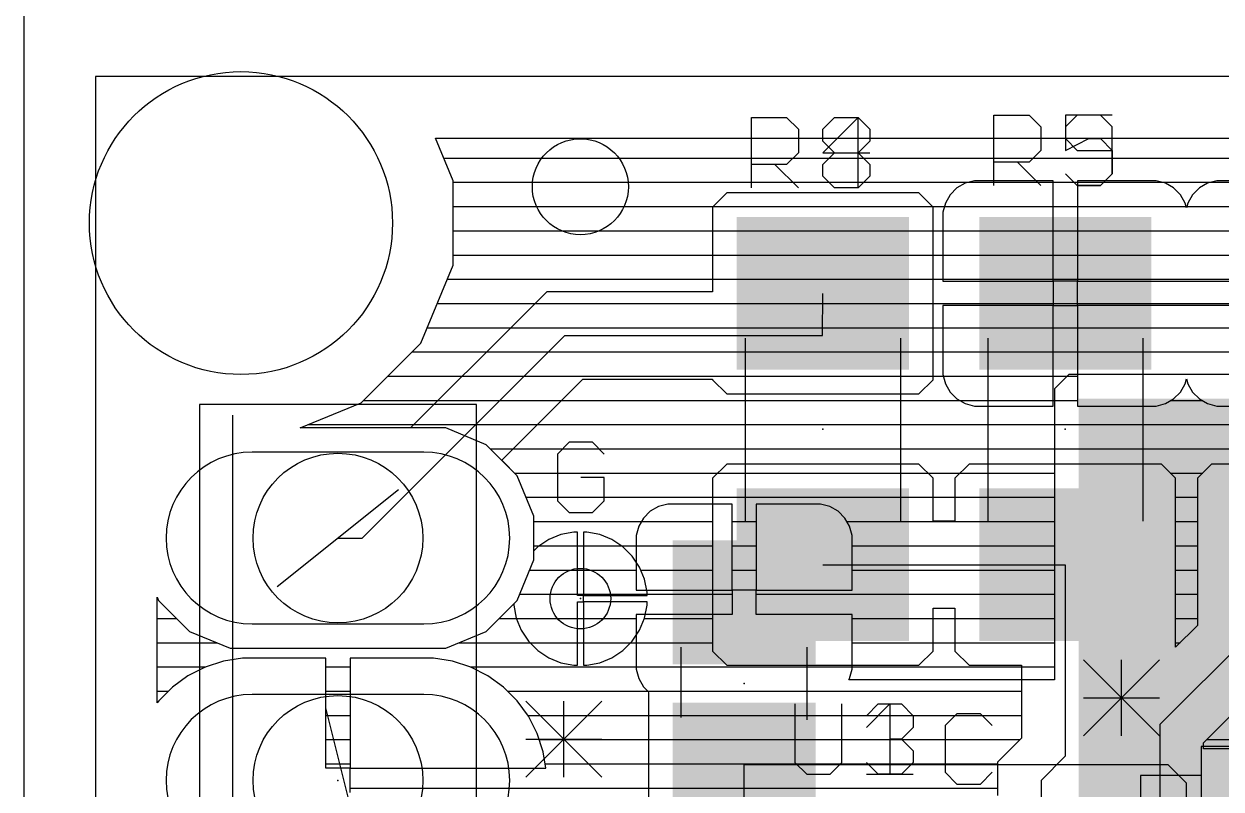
# Model space of a CAD drawing. Extents: x 0 to 50.7, y 0 to 50.
# Drawn here: x 0 to 12.54, y 24.63 to 32.65 of the extents above; entities that cross this region are included whole.
import ezdxf

# ---------------------------------------------------------------- set-up
doc = ezdxf.new("R2010")
doc.units = 0
for name, color, linetype in [('1', 14, 'CONTINUOUS'), ('125', 2, 'CONTINUOUS'), ('16', 174, 'CONTINUOUS'), ('17', 94, 'CONTINUOUS'), ('18', 94, 'CONTINUOUS'), ('19', 54, 'CONTINUOUS'), ('20', 178, 'CONTINUOUS'), ('21', 251, 'CONTINUOUS'), ('23', 178, 'CONTINUOUS'), ('24', 178, 'CONTINUOUS'), ('25', 251, 'CONTINUOUS'), ('51', 251, 'CONTINUOUS'), ('52', 251, 'CONTINUOUS')]:
    doc.layers.add(name, color=color, linetype=linetype)

# ---------------------------------------------------------------- blocks, each defined once
blk = doc.blocks.new('RECT')
blk.add_solid([(-0.5, -0.5), (0.5, -0.5), (-0.5, 0.5), (0.5, 0.5)])
blk = doc.blocks.new('PIE')
blk.add_circle((0, 0), 0.5)
blk = doc.blocks.new('LONGP100')
blk.add_lwpolyline([(-0.5, -0.5), (0.5, -0.5, 1), (0.5, 0.5), (-0.5, 0.5, 1)], format="xyb", close=True)
blk = doc.blocks.new('ROUNDV')
blk.add_circle((0, 0), 0.5)

msp = doc.modelspace()

# ---------------------------------------------------------------- linework, layer by layer
at = {"layer": '1'}
for p, q in [((4.4961, 31.0029), (4.3104, 31.4511)), ((4.3104, 31.4511), (30.1019, 31.4511)), ((4.3971, 31.242), (30.1019, 31.242)), ((4.4961, 30.1187), (4.4961, 31.0029)), ((4.4961, 30.988), (9.8953, 30.988)), ((9.861, 30.9788), (9.7742, 30.9287)), ((9.9579, 31.0048), (9.861, 30.9788)), ((10.7826, 31.0048), (9.9579, 31.0048)), ((10.7826, 29.9508), (10.7826, 31.0048)), ((10.7826, 30.988), (11.0366, 30.988)), ((11.8613, 31.0048), (11.0366, 31.0048)), ((11.0366, 31.0048), (11.0366, 29.9508)), ((11.9582, 30.9788), (11.8613, 31.0048)), ((11.9239, 30.988), (12.4353, 30.988)), ((12.045, 30.9287), (11.9582, 30.9788)), ((12.401, 30.9788), (12.3142, 30.9287)), ((12.4979, 31.0048), (12.401, 30.9788)), ((13.3226, 31.0048), (12.4979, 31.0048)), ((7.3629, 30.8778), (7.2141, 30.729)), ((9.3763, 30.8778), (7.3629, 30.8778)), ((9.5251, 30.729), (9.3763, 30.8778)), ((9.7032, 30.8577), (9.6531, 30.7709)), ((9.7742, 30.9287), (9.7032, 30.8577)), ((12.116, 30.8577), (12.045, 30.9287)), ((12.1661, 30.7709), (12.116, 30.8577)), ((12.2432, 30.8577), (12.1931, 30.7709)), ((12.3142, 30.9287), (12.2432, 30.8577)), ((4.4961, 30.734), (7.2191, 30.734)), ((7.2141, 30.729), (7.2141, 29.84)), ((9.5201, 30.734), (9.6432, 30.734)), ((9.5251, 28.9186), (9.5251, 30.729)), ((9.6531, 30.7709), (9.6271, 30.674)), ((10.7826, 30.734), (11.0366, 30.734)), ((12.1796, 30.7206), (12.1661, 30.7709)), ((12.176, 30.734), (12.1832, 30.734)), ((12.1931, 30.7709), (12.1796, 30.7206)), ((9.6271, 30.674), (9.6271, 29.9508)), ((4.4961, 30.48), (7.2141, 30.48)), ((9.5251, 30.48), (9.6271, 30.48)), ((10.7826, 30.48), (11.0366, 30.48)), ((4.4961, 30.226), (7.2141, 30.226)), ((9.5251, 30.226), (9.6271, 30.226)), ((10.7826, 30.226), (11.0366, 30.226)), ((4.1577, 29.3019), (4.4961, 30.1187)), ((4.4353, 29.972), (7.2141, 29.972)), ((9.5251, 29.972), (9.6271, 29.972)), ((9.6271, 29.9508), (10.7826, 29.9508)), ((10.7826, 29.972), (11.0366, 29.972)), ((11.0366, 29.9508), (10.7826, 29.9508)), ((10.7826, 29.9508), (10.7826, 29.6968)), ((11.0366, 29.6968), (11.0366, 29.9508)), ((11.0366, 29.9508), (13.3226, 29.9508)), ((5.4782, 29.84), (5.2104, 29.5722)), ((7.2141, 29.84), (5.4782, 29.84)), ((8.3676, 29.3828), (8.3696, 29.8238)), ((4.3301, 29.718), (5.3562, 29.718)), ((9.5251, 29.718), (10.7826, 29.718)), ((10.7826, 29.6968), (9.6271, 29.6968)), ((9.6271, 29.6968), (9.6271, 28.9736)), ((10.7826, 28.6428), (10.7826, 29.6968)), ((10.7826, 29.6968), (11.0366, 29.6968)), ((11.0366, 29.718), (13.3226, 29.718)), ((12.1671, 29.6968), (11.0366, 29.6968)), ((11.0366, 29.6968), (11.0366, 28.6428)), ((13.3226, 29.6968), (12.1671, 29.6968)), ((5.2104, 29.5722), (4.051, 28.4128)), ((3.5436, 27.2588), (5.6676, 29.3828)), ((4.2249, 29.464), (5.1022, 29.464)), ((5.6676, 29.3828), (8.3676, 29.3828)), ((9.5251, 29.464), (9.6271, 29.464)), ((10.7826, 29.464), (11.0366, 29.464)), ((3.5325, 28.6767), (4.1577, 29.3019)), ((4.0659, 29.21), (4.8482, 29.21)), ((9.5251, 29.21), (9.6271, 29.21)), ((10.7826, 29.21), (11.0366, 29.21)), ((9.6271, 28.9736), (9.6531, 28.8767)), ((3.8119, 28.956), (4.5942, 28.956)), ((5.0059, 28.0745), (5.857, 28.9256)), ((5.857, 28.9256), (7.2141, 28.9256)), ((7.2141, 28.9256), (7.2141, 28.9186)), ((7.2141, 28.9186), (7.3629, 28.7698)), ((9.3763, 28.7698), (9.5251, 28.9186)), ((9.5251, 28.956), (9.6318, 28.956)), ((9.6531, 28.8767), (9.7032, 28.7899)), ((10.7826, 28.956), (11.0366, 28.956)), ((12.116, 28.7899), (12.1661, 28.8767)), ((12.1661, 28.8767), (12.1796, 28.927)), ((12.1796, 28.927), (12.1931, 28.8767)), ((12.1931, 28.8767), (12.2432, 28.7899)), ((7.3629, 28.7698), (9.3763, 28.7698)), ((9.7032, 28.7899), (9.7742, 28.7189)), ((12.045, 28.7189), (12.116, 28.7899)), ((12.2432, 28.7899), (12.3142, 28.7189)), ((2.8955, 28.4128), (3.5325, 28.6767)), ((3.5579, 28.702), (4.3402, 28.702)), ((5.6334, 28.702), (9.8035, 28.702)), ((9.7742, 28.7189), (9.861, 28.6688)), ((9.861, 28.6688), (9.9579, 28.6428)), ((9.9579, 28.6428), (10.7826, 28.6428)), ((10.7826, 28.702), (11.0366, 28.702)), ((11.0366, 28.6428), (11.8613, 28.6428)), ((11.8613, 28.6428), (11.9582, 28.6688)), ((11.9582, 28.6688), (12.045, 28.7189)), ((12.0157, 28.702), (12.3435, 28.702)), ((12.3142, 28.7189), (12.401, 28.6688)), ((12.401, 28.6688), (12.4979, 28.6428)), ((12.4979, 28.6428), (13.3226, 28.6428)), ((4.051, 28.4128), (2.8955, 28.4128)), ((2.9805, 28.448), (4.0862, 28.448)), ((5.3794, 28.448), (16.9806, 28.448)), ((5.1254, 28.194), (15.9266, 28.194)), ((5.1679, 27.9125), (5.0059, 28.0745)), ((7.3629, 28.0338), (7.2141, 27.885)), ((9.3763, 28.0338), (7.3629, 28.0338)), ((9.5251, 27.885), (9.3763, 28.0338)), ((9.9029, 28.0338), (9.7541, 27.885)), ((11.9163, 28.0338), (9.9029, 28.0338)), ((12.0651, 27.885), (11.9163, 28.0338)), ((12.4429, 28.0338), (12.2941, 27.885)), ((14.4563, 28.0338), (12.4429, 28.0338)), ((5.1404, 27.94), (7.2691, 27.94)), ((5.3436, 27.4883), (5.1679, 27.9125)), ((7.2141, 27.885), (7.2141, 26.0746)), ((9.4701, 27.94), (9.8091, 27.94)), ((9.5251, 27.437), (9.5251, 27.885)), ((9.7541, 27.885), (9.7541, 27.437)), ((12.0101, 27.94), (12.3491, 27.94)), ((12.0651, 26.1145), (12.0651, 27.885)), ((12.2941, 27.885), (12.2941, 26.3435)), ((5.2617, 27.686), (7.2141, 27.686)), ((9.5251, 27.686), (9.7541, 27.686)), ((12.0651, 27.686), (12.2941, 27.686)), ((5.3436, 27.1256), (5.3436, 27.4883)), ((5.3436, 27.432), (7.2141, 27.432)), ((9.7541, 27.437), (9.5251, 27.437)), ((12.0651, 27.432), (12.2941, 27.432)), ((3.2896, 27.2588), (3.5436, 27.2588)), ((5.4987, 27.2428), (5.3843, 27.1664)), ((5.6259, 27.2955), (5.4987, 27.2428)), ((5.7608, 27.3223), (5.6259, 27.2955)), ((5.7978, 27.3223), (5.7608, 27.3223)), ((5.7978, 26.6556), (5.7978, 27.3223)), ((5.8984, 27.3223), (5.8613, 27.3223)), ((5.8613, 27.3223), (5.8613, 26.6556)), ((6.0333, 27.2955), (5.8984, 27.3223)), ((6.1605, 27.2428), (6.0333, 27.2955)), ((6.2749, 27.1664), (6.1605, 27.2428)), ((5.3436, 27.178), (5.4018, 27.178)), ((5.3843, 27.1664), (5.3436, 27.1256)), ((5.7978, 27.178), (5.8613, 27.178)), ((6.2574, 27.178), (7.2141, 27.178)), ((6.3722, 27.0691), (6.2749, 27.1664)), ((12.0651, 27.178), (12.2941, 27.178)), ((6.4486, 26.9547), (6.3722, 27.0691)), ((8.3696, 26.9798), (10.9096, 26.9798)), ((10.9096, 26.9798), (10.9096, 24.9728)), ((5.7978, 26.924), (5.8613, 26.924)), ((6.5013, 26.8275), (6.4486, 26.9547)), ((6.4613, 26.924), (7.2141, 26.924)), ((13.4496, 26.8524), (11.9002, 25.303)), ((12.0651, 26.924), (12.2941, 26.924)), ((6.5281, 26.6926), (6.5013, 26.8275)), ((1.3973, 25.5324), (1.3973, 26.6389)), ((1.3973, 26.6389), (1.4113, 26.6051)), ((1.4113, 26.6051), (1.7359, 26.2805)), ((5.7978, 26.67), (5.8613, 26.67)), ((5.8613, 26.6556), (5.7978, 26.6556)), ((5.7978, 25.9253), (5.7978, 26.592)), ((5.7978, 26.592), (5.8613, 26.592)), ((5.8613, 26.592), (5.8613, 25.9253)), ((5.8614, 26.592), (5.8614, 26.6556)), ((5.8614, 26.6556), (6.5281, 26.6556)), ((6.5281, 26.592), (5.8614, 26.592)), ((6.5281, 26.6556), (6.5281, 26.6926)), ((6.5281, 26.67), (7.2141, 26.67)), ((6.5281, 26.555), (6.5281, 26.592)), ((12.0651, 26.67), (12.2941, 26.67)), ((4.8433, 26.2805), (5.1311, 26.5683)), ((5.1311, 26.5683), (5.1311, 26.555)), ((5.1311, 26.555), (5.1579, 26.4201)), ((6.5013, 26.4201), (6.5281, 26.555)), ((9.5251, 26.0746), (9.5251, 26.5226)), ((9.5251, 26.5226), (9.7541, 26.5226)), ((9.7541, 26.5226), (9.7541, 26.0746)), ((1.3973, 26.416), (1.6004, 26.416)), ((4.9788, 26.416), (5.1596, 26.416)), ((5.1579, 26.4201), (5.2106, 26.2929)), ((5.7978, 26.416), (5.8613, 26.416)), ((6.4486, 26.2929), (6.5013, 26.4201)), ((6.4996, 26.416), (7.2141, 26.416)), ((9.5251, 26.416), (9.7541, 26.416)), ((12.0651, 26.416), (12.2941, 26.416)), ((12.2941, 26.3435), (12.0651, 26.1145)), ((1.7359, 26.2805), (2.1601, 26.1048)), ((4.4191, 26.1048), (4.8433, 26.2805)), ((5.2106, 26.2929), (5.287, 26.1785)), ((6.3722, 26.1785), (6.4486, 26.2929)), ((1.3973, 26.162), (2.022, 26.162)), ((2.1601, 26.1048), (4.4191, 26.1048)), ((4.5572, 26.162), (5.3036, 26.162)), ((5.287, 26.1785), (5.3843, 26.0812)), ((5.7978, 26.162), (5.8613, 26.162)), ((6.2749, 26.0812), (6.3722, 26.1785)), ((6.3556, 26.162), (7.2141, 26.162)), ((9.5251, 26.162), (9.7541, 26.162)), ((12.0651, 26.162), (12.1126, 26.162)), ((2.0896, 25.9683), (1.8979, 25.9059)), ((2.2888, 25.9998), (2.0896, 25.9683)), ((3.1626, 25.9998), (2.2888, 25.9998)), ((3.1626, 24.8458), (3.1626, 25.9998)), ((4.2904, 25.9998), (3.4166, 25.9998)), ((3.4166, 25.9998), (3.4166, 24.8458)), ((4.4896, 25.9683), (4.2904, 25.9998)), ((4.6813, 25.9059), (4.4896, 25.9683)), ((5.3843, 26.0812), (5.4987, 26.0048)), ((5.4987, 26.0048), (5.6259, 25.9521)), ((6.0333, 25.9521), (6.1605, 26.0048)), ((6.1605, 26.0048), (6.2749, 26.0812)), ((7.2141, 26.0746), (7.3629, 25.9258)), ((9.3763, 25.9258), (9.5251, 26.0746)), ((9.7541, 26.0746), (9.9029, 25.9258)), ((1.3973, 25.908), (1.9042, 25.908)), ((1.8979, 25.9059), (1.7182, 25.8144)), ((3.1626, 25.908), (3.4166, 25.908)), ((4.675, 25.908), (10.4524, 25.908)), ((4.861, 25.8144), (4.6813, 25.9059)), ((5.6259, 25.9521), (5.7608, 25.9253)), ((5.7608, 25.9253), (5.7978, 25.9253)), ((5.8613, 25.9253), (5.8984, 25.9253)), ((5.8984, 25.9253), (6.0333, 25.9521)), ((7.3629, 25.9258), (9.3763, 25.9258)), ((9.9029, 25.9258), (10.4524, 25.9258)), ((10.4524, 25.9258), (10.4524, 25.1622)), ((12.3574, 25.1136), (13.1696, 25.9258)), ((1.7182, 25.8144), (1.5551, 25.6959)), ((5.0241, 25.6959), (4.861, 25.8144)), ((1.3973, 25.654), (1.5132, 25.654)), ((1.5551, 25.6959), (1.4125, 25.5533)), ((3.1626, 25.654), (3.4166, 25.654)), ((5.1667, 25.5533), (5.0241, 25.6959)), ((5.066, 25.654), (10.4524, 25.654)), ((1.4125, 25.5533), (1.3973, 25.5324)), ((5.2852, 25.3902), (5.1667, 25.5533)), ((3.1626, 25.4), (3.4166, 25.4)), ((5.2781, 25.4), (10.4524, 25.4)), ((5.3767, 25.2105), (5.2852, 25.3902)), ((5.4391, 25.0188), (5.3767, 25.2105)), ((11.9002, 25.303), (11.9002, 24.5156)), ((3.1626, 25.146), (3.4166, 25.146)), ((5.3977, 25.146), (10.4362, 25.146)), ((10.4524, 25.1622), (10.1984, 24.9082)), ((12.3574, 25.049), (12.3574, 25.1136)), ((12.3898, 25.146), (16.0536, 25.146)), ((5.4665, 24.8458), (5.4391, 25.0188)), ((10.9096, 24.9728), (10.6556, 24.7188)), ((12.6404, 25.049), (12.3574, 25.049)), ((3.1626, 24.892), (3.4166, 24.892)), ((3.4166, 24.8458), (3.1626, 24.8458)), ((3.4166, 24.5918), (3.4166, 24.8458)), ((3.4166, 24.8458), (5.4665, 24.8458)), ((5.4591, 24.892), (10.1984, 24.892)), ((10.1984, 24.9082), (10.1984, 24.5618)), ((10.6556, 24.7188), (10.6556, 24.2108)), ((3.4166, 24.638), (10.1984, 24.638))]:
    msp.add_line(p, q, dxfattribs=at)
at = {"layer": '125'}
for p, q in [((7.6221, 30.9291), (7.6221, 31.6663)), ((7.6221, 31.6663), (7.9907, 31.6663)), ((7.9907, 31.6663), (8.1136, 31.5435)), ((8.7391, 31.6663), (8.3705, 31.2977)), ((8.7391, 30.9291), (8.7391, 31.6663)), ((10.1621, 30.9545), (10.1621, 31.6917)), ((10.1621, 31.6917), (10.5307, 31.6917)), ((10.5307, 31.6917), (10.6536, 31.5689)), ((11.402, 31.6917), (10.9105, 31.6917)), ((10.9105, 31.6917), (10.9105, 31.3231)), ((8.1136, 31.5435), (8.1136, 31.2977)), ((10.6536, 31.5689), (10.6536, 31.3231)), ((10.9105, 31.3231), (11.1562, 31.446)), ((11.1562, 31.446), (11.2791, 31.446)), ((11.2791, 31.446), (11.402, 31.3231)), ((8.1136, 31.2977), (7.9907, 31.1748)), ((8.3705, 31.2977), (8.862, 31.2977)), ((10.6536, 31.3231), (10.5307, 31.2002)), ((11.402, 31.3231), (11.402, 31.0774)), ((7.9907, 31.1748), (7.6221, 31.1748)), ((7.8678, 31.1748), (8.1136, 30.9291)), ((10.5307, 31.2002), (10.1621, 31.2002)), ((10.4078, 31.2002), (10.6536, 30.9545)), ((11.0334, 30.9545), (10.9105, 31.0774)), ((11.402, 31.0774), (11.2791, 30.9545)), ((11.2791, 30.9545), (11.0334, 30.9545)), ((8.0775, 25.5195), (8.0775, 24.9052)), ((8.569, 24.9052), (8.569, 25.5195)), ((8.8259, 25.2738), (9.0717, 25.5195)), ((9.0717, 25.5195), (9.0717, 24.7823)), ((8.0775, 24.9052), (8.2004, 24.7823)), ((8.4461, 24.7823), (8.569, 24.9052)), ((8.2004, 24.7823), (8.4461, 24.7823)), ((8.8259, 24.7823), (9.3174, 24.7823))]:
    msp.add_line(p, q, dxfattribs=at)
at = {"layer": '16'}
for p, q in [((4.4961, 31.0029), (4.3104, 31.4511)), ((4.3104, 31.4511), (30.1019, 31.4511)), ((4.3971, 31.242), (30.1019, 31.242)), ((4.4961, 30.1187), (4.4961, 31.0029)), ((4.4961, 30.988), (30.1019, 30.988)), ((4.4961, 30.734), (30.1019, 30.734)), ((4.4961, 30.48), (30.1019, 30.48)), ((4.4961, 30.226), (30.1019, 30.226)), ((4.1577, 29.3019), (4.4961, 30.1187)), ((4.4353, 29.972), (30.1019, 29.972)), ((4.3301, 29.718), (30.1019, 29.718)), ((4.2249, 29.464), (25.8228, 29.464)), ((3.5325, 28.6767), (4.1577, 29.3019)), ((4.0659, 29.21), (25.5688, 29.21)), ((10.9464, 28.9728), (10.7976, 28.824)), ((13.3568, 28.9728), (10.9464, 28.9728)), ((3.8119, 28.956), (10.9296, 28.956)), ((10.7976, 28.824), (10.7976, 25.7738)), ((2.8955, 28.4128), (3.5325, 28.6767)), ((3.5579, 28.702), (10.7976, 28.702)), ((4.4191, 28.4128), (2.8955, 28.4128)), ((2.9805, 28.448), (10.7976, 28.448)), ((4.8433, 28.2371), (4.4191, 28.4128)), ((5.1679, 27.9125), (4.8433, 28.2371)), ((4.8864, 28.194), (10.7976, 28.194)), ((5.1404, 27.94), (10.7976, 27.94)), ((5.3436, 27.4883), (5.1679, 27.9125)), ((5.2617, 27.686), (10.7976, 27.686)), ((6.7454, 27.6158), (6.6485, 27.5898)), ((7.4186, 27.6158), (6.7454, 27.6158)), ((7.4186, 26.7118), (7.4186, 27.6158)), ((8.3458, 27.6158), (7.6726, 27.6158)), ((7.6726, 27.6158), (7.6726, 26.7118)), ((8.4427, 27.5898), (8.3458, 27.6158)), ((5.3436, 27.0293), (5.3436, 27.4883)), ((6.4907, 27.4687), (6.4406, 27.3819)), ((6.5617, 27.5397), (6.4907, 27.4687)), ((6.6485, 27.5898), (6.5617, 27.5397)), ((8.5295, 27.5397), (8.4427, 27.5898)), ((8.6005, 27.4687), (8.5295, 27.5397)), ((8.6506, 27.3819), (8.6005, 27.4687)), ((5.3436, 27.432), (6.4695, 27.432)), ((6.4406, 27.3819), (6.4146, 27.285)), ((7.4186, 27.432), (7.6726, 27.432)), ((8.6217, 27.432), (10.7976, 27.432)), ((8.6766, 27.285), (8.6506, 27.3819)), ((6.4146, 27.285), (6.4146, 26.7118)), ((8.6766, 26.7118), (8.6766, 27.285)), ((5.3436, 27.178), (6.4146, 27.178)), ((7.4186, 27.178), (7.6726, 27.178)), ((8.6766, 27.178), (10.7976, 27.178)), ((5.1679, 26.6051), (5.3436, 27.0293)), ((5.3, 26.924), (6.4146, 26.924)), ((7.4186, 26.924), (7.6726, 26.924)), ((8.6766, 26.924), (10.7976, 26.924)), ((1.3973, 25.5324), (1.3973, 26.6389)), ((1.3973, 26.6389), (1.4113, 26.6051)), ((1.4113, 26.6051), (1.7359, 26.2805)), ((4.8433, 26.2805), (5.1679, 26.6051)), ((5.1948, 26.67), (7.4186, 26.67)), ((6.4146, 26.7118), (7.4186, 26.7118)), ((7.6726, 26.7118), (7.4186, 26.7118)), ((7.4186, 26.7118), (7.4186, 26.4578)), ((7.6726, 26.4578), (7.6726, 26.7118)), ((7.6726, 26.7118), (8.6766, 26.7118)), ((7.6726, 26.67), (10.7976, 26.67)), ((1.3973, 26.416), (1.6004, 26.416)), ((4.9788, 26.416), (6.4146, 26.416)), ((7.4186, 26.4578), (6.4146, 26.4578)), ((6.4146, 26.4578), (6.4146, 25.8846)), ((8.6766, 26.4578), (7.6726, 26.4578)), ((8.6766, 25.8846), (8.6766, 26.4578)), ((8.6766, 26.416), (10.7976, 26.416)), ((1.7359, 26.2805), (2.1601, 26.1048)), ((4.4191, 26.1048), (4.8433, 26.2805)), ((1.3973, 26.162), (2.022, 26.162)), ((2.1601, 26.1048), (4.4191, 26.1048)), ((4.5572, 26.162), (6.4146, 26.162)), ((8.6766, 26.162), (10.7976, 26.162)), ((2.0896, 25.9683), (1.8979, 25.9059)), ((2.2888, 25.9998), (2.0896, 25.9683)), ((3.1626, 25.9998), (2.2888, 25.9998)), ((3.1626, 24.8458), (3.1626, 25.9998)), ((4.2904, 25.9998), (3.4166, 25.9998)), ((3.4166, 25.9998), (3.4166, 24.8458)), ((4.4896, 25.9683), (4.2904, 25.9998)), ((4.6813, 25.9059), (4.4896, 25.9683)), ((1.3973, 25.908), (1.9042, 25.908)), ((1.8979, 25.9059), (1.7182, 25.8144)), ((3.1626, 25.908), (3.4166, 25.908)), ((4.675, 25.908), (6.4146, 25.908)), ((4.861, 25.8144), (4.6813, 25.9059)), ((6.4146, 25.8846), (6.4406, 25.7877)), ((8.6506, 25.7877), (8.6766, 25.8846)), ((8.6766, 25.908), (10.7976, 25.908)), ((1.7182, 25.8144), (1.5551, 25.6959)), ((5.0241, 25.6959), (4.861, 25.8144)), ((6.4406, 25.7877), (6.4907, 25.7009)), ((8.6426, 25.7738), (8.6506, 25.7877)), ((10.7976, 25.7738), (8.6426, 25.7738)), ((1.3973, 25.654), (1.5132, 25.654)), ((1.5551, 25.6959), (1.4125, 25.5533)), ((3.1626, 25.654), (3.4166, 25.654)), ((5.1667, 25.5533), (5.0241, 25.6959)), ((5.066, 25.654), (6.5376, 25.654)), ((6.4907, 25.7009), (6.5466, 25.645)), ((6.5466, 25.645), (6.5416, 25.64)), ((6.5416, 25.64), (6.5416, 24.1296)), ((1.4125, 25.5533), (1.3973, 25.5324)), ((5.2852, 25.3902), (5.1667, 25.5533)), ((3.1626, 25.4), (3.4166, 25.4)), ((5.2781, 25.4), (6.5416, 25.4)), ((5.3767, 25.2105), (5.2852, 25.3902)), ((5.4391, 25.0188), (5.3767, 25.2105)), ((3.1626, 25.146), (3.4166, 25.146)), ((5.3977, 25.146), (6.5416, 25.146)), ((5.4665, 24.8458), (5.4391, 25.0188)), ((3.1626, 24.892), (3.4166, 24.892)), ((3.4166, 24.8458), (3.1626, 24.8458)), ((3.4166, 24.5918), (3.4166, 24.8458)), ((3.4166, 24.8458), (5.4665, 24.8458)), ((5.4591, 24.892), (6.5416, 24.892)), ((7.5456, 24.8848), (11.9856, 24.8848)), ((11.9856, 24.8848), (12.1516, 24.7188)), ((12.1796, 24.6908), (12.1516, 24.7188)), ((3.4166, 24.638), (6.5416, 24.638)), ((12.1796, 19.8928), (12.1796, 24.6908))]:
    msp.add_line(p, q, dxfattribs=at)
at = {"layer": '19'}
msp.add_line((7.5456, 22.3308), (7.5456, 24.8848), dxfattribs=at)
at = {"layer": '20'}
for p, q in [((0, 50), (0, 0)), ((30.7496, 32.0988), (0.7496, 32.0988)), ((0.7496, 32.0988), (0.7496, 17.0988))]:
    msp.add_line(p, q, dxfattribs=at)
msp.add_circle((2.2736, 30.5608), 1.5875, dxfattribs=at)
at = {"layer": '21'}
for p, q in [((4.7396, 28.6588), (1.8396, 28.6588)), ((1.8396, 28.6588), (1.8396, 20.7788)), ((4.7396, 20.7788), (4.7396, 28.6588)), ((2.1896, 20.8888), (2.1896, 28.5488)), ((11.1001, 25.9812), (11.8966, 25.1846)), ((11.1001, 25.1846), (11.8966, 25.9812)), ((11.4984, 25.1846), (11.4984, 25.9812)), ((5.2581, 25.5494), (6.0546, 24.7528)), ((5.2581, 24.7528), (6.0546, 25.5494)), ((5.2581, 25.5494), (6.0546, 24.7528)), ((5.2581, 24.7528), (6.0546, 25.5494)), ((5.6564, 24.7528), (5.6564, 25.5494)), ((5.6564, 24.7528), (5.6564, 25.5494)), ((11.1001, 25.5829), (11.8966, 25.5829)), ((5.2581, 25.1511), (6.0546, 25.1511)), ((5.2581, 25.1511), (6.0546, 25.1511))]:
    msp.add_line(p, q, dxfattribs=at)
at = {"layer": '23'}
for p in [(8.3696, 28.4018), (10.9096, 28.4018), (5.8296, 26.6238), (3.2896, 24.7188)]:
    msp.add_point(p, dxfattribs=at)
at = {"layer": '24'}
msp.add_point((7.5456, 25.7348), dxfattribs=at)
at = {"layer": '25'}
for p, q in [((7.6221, 30.9291), (7.6221, 31.6663)), ((7.6221, 31.6663), (7.9907, 31.6663)), ((7.9907, 31.6663), (8.1136, 31.5435)), ((8.3705, 31.5435), (8.4934, 31.6663)), ((8.4934, 31.6663), (8.7391, 31.6663)), ((8.7391, 31.6663), (8.862, 31.5435)), ((10.1621, 30.9545), (10.1621, 31.6917)), ((10.1621, 31.6917), (10.5307, 31.6917)), ((10.5307, 31.6917), (10.6536, 31.5689)), ((11.0334, 31.6917), (10.9105, 31.5689)), ((11.2791, 31.6917), (11.0334, 31.6917)), ((11.402, 31.5689), (11.2791, 31.6917)), ((8.1136, 31.5435), (8.1136, 31.2977)), ((8.3705, 31.4206), (8.3705, 31.5435)), ((8.862, 31.5435), (8.862, 31.4206)), ((10.6536, 31.5689), (10.6536, 31.3231)), ((10.9105, 31.5689), (10.9105, 31.446)), ((11.402, 31.0774), (11.402, 31.5689)), ((8.4934, 31.2977), (8.3705, 31.4206)), ((8.862, 31.4206), (8.7391, 31.2977)), ((10.9105, 31.446), (11.0334, 31.3231)), ((8.1136, 31.2977), (7.9907, 31.1748)), ((8.3705, 31.1748), (8.4934, 31.2977)), ((8.4934, 31.2977), (8.7391, 31.2977)), ((8.7391, 31.2977), (8.862, 31.1748)), ((10.6536, 31.3231), (10.5307, 31.2002)), ((11.0334, 31.3231), (11.402, 31.3231)), ((7.9907, 31.1748), (7.6221, 31.1748)), ((7.8678, 31.1748), (8.1136, 30.9291)), ((8.3705, 31.052), (8.3705, 31.1748)), ((8.862, 31.1748), (8.862, 31.052)), ((10.5307, 31.2002), (10.1621, 31.2002)), ((10.4078, 31.2002), (10.6536, 30.9545)), ((8.4934, 30.9291), (8.3705, 31.052)), ((8.862, 31.052), (8.7391, 30.9291)), ((10.9105, 31.0774), (11.0334, 30.9545)), ((11.2791, 30.9545), (11.402, 31.0774)), ((8.7391, 30.9291), (8.4934, 30.9291)), ((11.0334, 30.9545), (11.2791, 30.9545)), ((5.7112, 28.2627), (5.5883, 28.1399)), ((5.9569, 28.2627), (5.7112, 28.2627)), ((6.0798, 28.1399), (5.9569, 28.2627)), ((5.5883, 28.1399), (5.5883, 27.6484)), ((6.0798, 27.8941), (5.834, 27.8941)), ((6.0798, 27.6484), (6.0798, 27.8941)), ((5.5883, 27.6484), (5.7112, 27.5255)), ((5.9569, 27.5255), (6.0798, 27.6484)), ((5.7112, 27.5255), (5.9569, 27.5255)), ((8.0775, 25.5195), (8.0775, 24.9052)), ((8.569, 24.9052), (8.569, 25.5195)), ((8.8259, 25.3967), (8.9488, 25.5195)), ((8.9488, 25.5195), (9.1945, 25.5195)), ((9.1945, 25.5195), (9.3174, 25.3967)), ((9.3174, 25.3967), (9.3174, 25.2738)), ((9.7752, 25.4179), (9.6523, 25.2951)), ((10.0209, 25.4179), (9.7752, 25.4179)), ((10.1438, 25.2951), (10.0209, 25.4179)), ((9.3174, 25.2738), (9.1945, 25.1509)), ((9.6523, 25.2951), (9.6523, 24.8036)), ((9.1945, 25.1509), (9.0717, 25.1509)), ((9.1945, 25.1509), (9.3174, 25.028)), ((9.3174, 25.028), (9.3174, 24.9052)), ((8.0775, 24.9052), (8.2004, 24.7823)), ((8.4461, 24.7823), (8.569, 24.9052)), ((8.9488, 24.7823), (8.8259, 24.9052)), ((9.3174, 24.9052), (9.1945, 24.7823)), ((8.2004, 24.7823), (8.4461, 24.7823)), ((9.1945, 24.7823), (8.9488, 24.7823)), ((9.6523, 24.8036), (9.7752, 24.6807)), ((10.0209, 24.6807), (10.1438, 24.8036)), ((9.7752, 24.6807), (10.0209, 24.6807))]:
    msp.add_line(p, q, dxfattribs=at)
at = {"layer": '51'}
for p, q in [((7.5568, 29.3543), (7.5568, 27.4366)), ((9.1824, 29.3543), (9.1824, 27.4366)), ((10.0968, 29.3543), (10.0968, 27.4366)), ((11.7224, 29.3543), (11.7224, 27.4366)), ((2.6546, 26.7508), (3.9246, 27.7668)), ((11.1001, 25.9812), (11.8966, 25.1846)), ((11.1001, 25.1846), (11.8966, 25.9812)), ((11.4984, 25.1846), (11.4984, 25.9812)), ((3.5436, 23.9568), (3.1626, 25.4808)), ((5.2581, 25.5494), (6.0546, 24.7528)), ((5.2581, 24.7528), (6.0546, 25.5494)), ((5.2581, 25.5494), (6.0546, 24.7528)), ((5.2581, 24.7528), (6.0546, 25.5494)), ((5.6564, 24.7528), (5.6564, 25.5494)), ((5.6564, 24.7528), (5.6564, 25.5494)), ((11.1001, 25.5829), (11.8966, 25.5829)), ((5.2581, 25.1511), (6.0546, 25.1511)), ((5.2581, 25.1511), (6.0546, 25.1511)), ((12.8908, 25.0744), (12.332, 25.0744)), ((12.332, 25.0744), (12.332, 24.7696)), ((12.332, 24.7696), (11.697, 24.7696)), ((11.697, 24.7696), (11.697, 24.287)), ((12.332, 24.7696), (12.332, 24.287))]:
    msp.add_line(p, q, dxfattribs=at)
for centre in [(3.2896, 27.2588), (3.2896, 24.7188)]:
    msp.add_circle(centre, 0.889, dxfattribs=at)
at = {"layer": '52'}
for p, q in [((6.8856, 25.3788), (6.8856, 26.1158)), ((8.2056, 25.3538), (8.2056, 26.1158))]:
    msp.add_line(p, q, dxfattribs=at)

# ---------------------------------------------------------------- block references
at = {"layer": '1', "xscale": 1.6, "yscale": 1.803, "rotation": 90}
for p in [(8.3696, 29.8238), (10.9096, 29.8238), (8.3696, 26.9798), (10.9096, 26.9798)]:
    msp.add_blockref('RECT', p, dxfattribs=at)
at = {"layer": '1'}
for name, p, xscale, yscale in [('PIE', (5.8296, 26.6238), 0.635, 0.635), ('RECT', (11.9002, 24.5156), 1.27, 0.5588)]:
    msp.add_blockref(name, p, dxfattribs=dict(at, xscale=xscale, yscale=yscale))
at = {"layer": '16', "xscale": 2.2, "yscale": 8}
msp.add_blockref('RECT', (12.1516, 24.7188), dxfattribs=at)
at = {"layer": '16', "xscale": 1.3, "yscale": 1.5, "rotation": 90}
for p in [(7.5456, 26.5848), (7.5456, 24.8848)]:
    msp.add_blockref('RECT', p, dxfattribs=at)
at = {"layer": '17', "xscale": 1.8, "yscale": 1.8, "rotation": 180}
for p in [(3.2896, 27.2588), (3.2896, 27.2588), (3.2896, 24.7188), (3.2896, 24.7188)]:
    msp.add_blockref('LONGP100', p, dxfattribs=at)
at = {"layer": '18', "xscale": 1.0064, "yscale": 1.0064}
msp.add_blockref('ROUNDV', (5.8296, 30.9418), dxfattribs=at)
msp.add_blockref('ROUNDV', (5.8296, 30.9418), dxfattribs=at)
at = {"layer": '51', "xscale": 0.7366, "yscale": 1.7526, "rotation": 90}
for p in [(8.3696, 29.7226), (10.9096, 29.7226), (8.3696, 27.081), (10.9096, 27.081)]:
    msp.add_blockref('RECT', p, dxfattribs=at)
at = {"layer": '52', "xscale": 0.7501, "yscale": 1.4501, "rotation": 90}
for p in [(7.5468, 26.4655), (7.5468, 25.0176)]:
    msp.add_blockref('RECT', p, dxfattribs=at)

doc.saveas('drawing.dxf')
